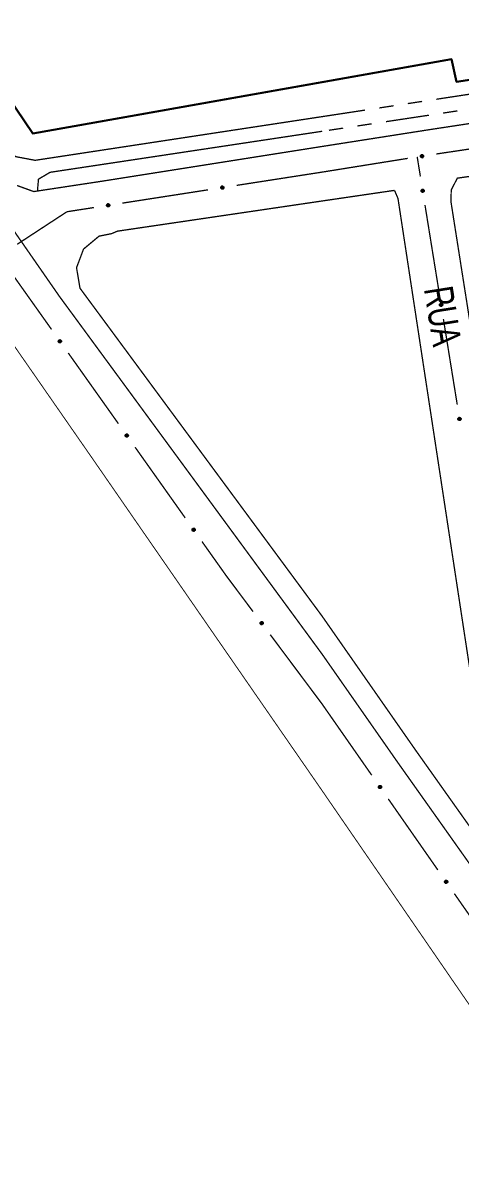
# Model space of a CAD drawing. Extents: x 203591 to 208218, y 4854879 to 4857795.
# Drawn here: x 204595.7 to 204656.3, y 4855176.9 to 4855336.1 of the extents above; entities that cross this region are included whole.
import ezdxf

# ---------------------------------------------------------------- set-up
doc = ezdxf.new("R2010")
doc.units = 0
doc.header["$LTSCALE"] = 1.5
doc.header["$MEASUREMENT"] = 0
doc.linetypes.add('PHANTOMX2', pattern=[5, 2.5, -0.5, 0.5, -0.5, 0.5, -0.5])
doc.linetypes.add('TRACO_25', pattern=[8, 3, -1, 1, -1, 1, -1])
for name, color, linetype in [('CD-MALHA-LOTES', 40, 'CONTINUOUS'), ('LM-LIM-SETOR-FISCAL', 7, 'CONTINUOUS'), ('RU-QUADRAS', 210, 'CONTINUOUS'), ('SV-EIXO-ROD-ESTR', 7, 'CONTINUOUS'), ('SV-EIXO-RUA-PAV', 20, 'CONTINUOUS'), ('SV-FX-DOM-EST', 20, 'CONTINUOUS'), ('SV-FX-DOM-FED', 20, 'CONTINUOUS'), ('SV-ROD-ESTADUAIS', 20, 'CONTINUOUS'), ('SV-RUA-NAO-PAV-S-GUIA-C-GUIA', 7, 'PHANTOMX2'), ('SV-RUA-PAVIM-S-GUIA-C-GUIA', 7, 'CONTINUOUS'), ('SV-TXT-RUA-PAV-S-GUIA-C-GUIA', 7, 'CONTINUOUS')]:
    doc.layers.add(name, color=color, linetype=linetype)
doc.styles.add('ARIAL', font='ARIAL.TTF')
doc.linetypes.add('Limite', pattern='A,20,-3,[130,ltypeshp.shx,S=6.35,R=0,X=0,Y=0],-3,20', length=46)

msp = doc.modelspace()

# ---------------------------------------------------------------- linework, layer by layer
at = {"layer": 'CD-MALHA-LOTES', "linetype": 'Continuous', "flags": 128}
for points in [[(204591.96, 4855401.22), (204550, 4855394.9), (204548.94, 4855392.1), (204551.4, 4855388.58), (204547.36, 4855385.95), (204557.02, 4855371.9), (204560.71, 4855374.54), (204597.05, 4855320.81)], [(204655.72, 4855327.94), (204821.1, 4855353.14)], [(204637.11, 4855327.91), (204655.01, 4855331.08)], [(204655.01, 4855331.08), (204655.72, 4855327.94)], [(204597.05, 4855320.81), (204637.11, 4855327.91)]]:
    msp.add_lwpolyline(points, dxfattribs=at)
at = {"layer": 'LM-LIM-SETOR-FISCAL', "linetype": 'Limite', "ltscale": 0.1, "const_width": 0.13, "flags": 128}
msp.add_lwpolyline([(205796.415, 4856248.315), (205682.51, 4856182.65), (205659.3, 4856170.51), (205621.44, 4856158.01), (205507.35, 4856123.37), (205407.36, 4856092.31), (205394.74, 4856089.5), (205362.25, 4856082.61), (205354.69, 4856080.34), (205337.55, 4856076.77), (205289.87, 4856073.56), (205229.36, 4856070.3), (205219.27, 4856069.56), (205147.92, 4856065.7), (205113.32, 4856064.4), (205090.92, 4856063.16), (205009.9, 4856058.92), (204851.88, 4856050.7), (204687.08, 4856042.13), (204637.14, 4856038.78), (204603.03, 4856036.66), (204553.89, 4856035.32), (204520.66, 4856035.13), (204502.57, 4856037.61), (204484.57, 4856041.23), (204412.67, 4856060.75), (204330.68, 4856083.79), (204299.16, 4856093.11), (204270.41, 4856101.78), (204253.26, 4856107.22), (204244.69, 4856110.17), (204218.41, 4856111.79), (204202.69, 4856112.17), (204189.55, 4856111.98), (204142.89, 4856109.12), (204035.38, 4856102.27), (203993.42, 4856098.93), (203985.94, 4856098.57), (203969, 4856097.51), (203907.01, 4856092.75), (203828.45, 4856087.6), (203806.83, 4856085.89), (203745.43, 4856081.58), (203724.99, 4856080.15), (203677.22, 4856076.56), (203633.71, 4856071.22), (203591.04, 4856063.51), (203660.37, 4856023.03), (203705.27, 4855996.41), (203743.77, 4855973.31), (203818.31, 4855928.72), (203887.09, 4855887.86), (203952.66, 4855848.85), (204025, 4855805.96), (204088.2, 4855766.95), (204107.49, 4855755.62), (204177.8, 4855715.26), (204283.05, 4855651.55), (204316.3, 4855629.3), (204344.05, 4855608.74), (204359.413431, 4855596.133587), (204366.73, 4855590.13), (204395.58, 4855561.78), (204414.87, 4855540.12), (204436.53, 4855514.57), (204458.95, 4855485.04), (204486.36, 4855444.86), (204505.82, 4855416.26), (204534.16, 4855377.59), (204568.85, 4855328.27), (204604.98, 4855276.24), (204637.1, 4855229.79), (204661.77, 4855193.9), (204679.77, 4855167.91), (204703.32, 4855133.45), (204736.81, 4855084.64), (204752.67, 4855062.31), (204783.23, 4855019.37), (204803.12, 4854991.18), (204834.249649, 4854948.199642), (204845.64, 4854959.83), (204876.75, 4854964.71), (204914.35, 4854970.84), (204996.87, 4854983.31), (205090.66, 4854997.71), (205105.98, 4854999.94), (205187.94, 4855012.05), (205245.94, 4855021.11), (205272.68, 4855025.85), (205289.82, 4855028.52), (205353.63, 4855038.1), (205379.87, 4855044.32), (205380.17, 4855053.59), (205399.55, 4855054.95), (205426.54, 4855056.03), (205437.99, 4855056.62), (205499.63, 4855060.67), (205539.31, 4855063.19), (205567.09, 4855064.98), (205582.41, 4855066.09), (205635.91, 4855070), (205692.95, 4855073.42), (205739.37, 4855076.32), (205755.85, 4855076.88), (205779.09, 4855078.91), (205796.39, 4855080.33), (205832.27, 4855082.2), (205855.36, 4855083.58), (205884.96, 4855084.97), (205904.85, 4855085.43), (205945.85, 4855088.06), (205975.45, 4855089.94), (205990.04, 4855090.61), (206010.45, 4855091.62), (206021.42, 4855091.93), (206022.38, 4855094.63), (206023.19, 4855099.07), (206023.73, 4855105.32), (206023.73, 4855114.57), (206023.61, 4855122.77), (206023.73, 4855128.91), (206023.31, 4855148.74), (206059.09, 4855155.08), (206090.43, 4855139.24), (206138.56, 4855111.07), (206178.75, 4855088.19), (206206.79, 4855072.52), (206222.46, 4855062.86), (206230.38, 4855057.64), (206237.19, 4855052.51), (206245.02, 4855046.96), (206277.61, 4855028.92), (206315.11, 4855009.06), (206322.43, 4855004.94), (206334.61, 4854998.15), (206344.05, 4854991.94), (206370.01, 4854978.16), (206377.13, 4854974.52), (206383.62, 4854970.88), (206391.86, 4854965.97), (206400.96, 4854960.99), (206409.67, 4854956.24), (206418.06, 4854951.81), (206428.03, 4854946.58), (206436.74, 4854941.99), (206446.39, 4854936.45), (206454.94, 4854931.86), (206463.33, 4854927.27), (206473.94, 4854921.41), (206483.44, 4854916.66), (206493.49, 4854911.28), (206502.2, 4854906.53), (206509.16, 4854902.73), (206517.55, 4854899.17), (206528.48, 4854896), (206549.69, 4854889.67), (206564.41, 4854883.97), (206567.2, 4854879.08), (206570.83, 4854883.26), (206576.05, 4854891.17), (206582.86, 4854902.57), (206588.24, 4854910.17), (206594.1, 4854919.67), (206601.38, 4854929.09), (206611.99, 4854937.95), (206625.76, 4854949.98), (206640.32, 4854965.18), (206646.34, 4854973.73), (206650.93, 4854980.7), (206656.31, 4854989.4), (206659.8, 4854993.84), (206666.37, 4855000.56), (206674.91, 4855008.32), (206682.51, 4855016.24), (206687.1, 4855021.3), (206689.8, 4855026.21), (206695.97, 4855035.87), (206702.46, 4855046.95), (206709.74, 4855060.01), (206715.44, 4855068.88), (206721.77, 4855075.21), (206727.79, 4855082.65), (206732.22, 4855088.66), (206736.5, 4855097.05), (206739.58, 4855106.79), (206740.85, 4855116.29), (206741.17, 4855125.63), (206741.64, 4855134.02), (206741.17, 4855142.09), (206742.12, 4855150.72), (206742.75, 4855160.06), (206742.43, 4855173.36), (206743.07, 4855183.81), (206745.76, 4855192.36), (206748.45, 4855197.74), (206758.11, 4855205.5), (206768.24, 4855208.82), (206775.2, 4855210.56), (206778.84, 4855212.3), (206783.44, 4855216.26), (206786.6, 4855221.64), (206789.29, 4855225.29), (206792.14, 4855229.4), (206795.63, 4855232.73), (206801.01, 4855234.47), (206808.45, 4855236.21), (206816.52, 4855237.63), (206822.22, 4855240.17), (206827.6, 4855242.54), (206831.4, 4855244.28), (206836.63, 4855244.44), (206839.95, 4855243.97), (206842.19, 4855243.65), (206845.62, 4855240.46), (206849.62, 4855235.99), (206854.58, 4855232.12), (206859.64, 4855229.78), (206864.76, 4855227.39), (206870.2, 4855225.04), (206874.73, 4855222.3), (206878.92, 4855219.29), (206882.98, 4855215.83), (206887.98, 4855212.7), (206893.95, 4855209.85), (206900.29, 4855207.85), (206907.15, 4855206.19), (206913.73, 4855205.04), (206920.81, 4855203.6), (206927.56, 4855201.94), (206933.6, 4855200.48), (206939.89, 4855199.17), (206945.67, 4855197.5), (206951.88, 4855196.77), (206955.646692, 4855197.169441), (206957.306662, 4855197.34315), (206961.862616, 4855199.664984), (206966.527907, 4855198.429918), (206972.051755, 4855197.762708), (206977.408644, 4855196.392723), (206983.226231, 4855195.866614), (206988.517313, 4855195.575902), (206994.381656, 4855194.986132), (206999.439545, 4855194.39722), (207005.614593, 4855193.621657), (207012.363297, 4855193.601324), (207017.572169, 4855195.36525), (207023.03395, 4855199.405412), (207027.732957, 4855202.047994), (207032.274552, 4855204.906141), (207036.833943, 4855207.976499), (207041.709791, 4855210.664404), (207047.645836, 4855212.460922), (207053.627362, 4855214.050921), (207060.025663, 4855216.416757), (207065.622577, 4855219.182648), (207071.297192, 4855222.28006), (207076.000549, 4855226.442043), (207079.81713, 4855231.025691), (207081.103271, 4855236.760794), (207082.59759, 4855241.307754), (207088.023389, 4855243.939561), (207090.578395, 4855249.590665), (207089.808985, 4855256.17649), (207088.296416, 4855261.394437), (207091.682817, 4855264.782116), (207096.437455, 4855266.14688), (207101.10609, 4855269.633922), (207105.023599, 4855274.180832), (207109.741577, 4855275.556417), (207115.560457, 4855275.105675), (207120.834136, 4855274.222138), (207125.843848, 4855273.366924), (207131.736831, 4855271.630579), (207137.125757, 4855270.101991), (207140.28442, 4855270.079902), (207149.515925, 4855272.920652), (207159.750695, 4855279.150512), (207168.205506, 4855287.160332), (207178.440276, 4855293.835183), (207190.455007, 4855299.175063), (207198.909818, 4855306.294903), (207210.479558, 4855312.524764), (207226.054209, 4855320.312089), (207238.95892, 4855331.88183), (207248.7487, 4855350.571411), (207250.973651, 4855379.940753), (207256.758521, 4855404.860194), (207263.433371, 4855423.994765), (207271.888182, 4855446.689256), (207282.567942, 4855472.943668), (207294.805168, 4855494.970674), (207326.84445, 4855524.340016), (207365.558582, 4855558.159258), (207387.072345, 4855586.866424), (207407.157013, 4855615.155159), (207422.962295, 4855638.924947), (207434.532036, 4855666.069339), (207438.091956, 4855689.65381), (207436.311996, 4855734.152813), (207437.646966, 4855776.64936), (207435.867006, 4855804.683732), (207437.201976, 4855838.502973), (207442.986846, 4855862.087445), (207450.106687, 4855888.786846), (207460.341457, 4855908.811397), (207484.893222, 4855935.842551), (207514.888754, 4855951.474025), (207555.868566, 4855955.698748), (207618.394465, 4855944.291996), (207657.684388, 4855935.842551), (207679.230475, 4855930.772883), (207701.081061, 4855927.500978), (207727.335472, 4855933.285849), (207757.594794, 4855943.075629), (207797.198906, 4855948.41551), (207840.362939, 4855943.520619), (207880.857031, 4855931.060899), (207908.46854, 4855922.081144), (207928.081857, 4855916.750273), (207978.978222, 4855907.32502), (207988.919986, 4855905.773418), (208022.363859, 4855902.136547), (208058.853041, 4855901.246567), (208090.002343, 4855903.026527), (208114.955167, 4855908.683361), (208130.682304, 4855913.813432), (208161.847626, 4855928.407512), (208188.891822, 4855948.61949), (208218.286591, 4855981.057933), (208187.445907, 4855991.449903), (208165.321069, 4856010.222493), (208159.224361, 4856022.94), (208156.58974, 4856039.12589), (208148.685879, 4856065.472094), (208141.72335, 4856085.385589), (208131.121743, 4856100.600365), (208114.978287, 4856123.563692), (208106.091421, 4856139.449948), (208093.205298, 4856162.116022), (208084.73682, 4856199.326829), (208076.797221, 4856229.27502), (208073.616124, 4856257.1496), (208067.838157, 4856284.431712), (208065.021572, 4856320.096316), (208063.518292, 4856367.226456), (208062.416051, 4856397.165935), (208051.054374, 4856419.94066), (208041.168955, 4856425.250761), (208034.147983, 4856457.455812), (208021.67975, 4856492.348298), (208031.159526, 4856541.689942), (208020.976111, 4856586.808408), (208019.467809, 4856600.268866), (208028.327718, 4856624.553543), (208027.926294, 4856671.90573), (208026.162133, 4856750.628679), (208030.440265, 4856795.701991), (208034.406877, 4856848.418794), (208036.125381, 4856871.257936), (208022.299519, 4856927.922659), (208010.560024, 4856953.886397), (208008.303255, 4856989.771934), (207999.795743, 4857038.357717), (207992.204293, 4857055.360826), (207973.187812, 4857100.767903), (207964.482023, 4857136.653753), (207955.32649, 4857174.790688), (207947.06, 4857205.66), (207936.24, 4857242.09), (207927.67, 4857273.58), (207918.98, 4857320.37), (207891.61, 4857379.79), (207864.78, 4857442.58), (207832.53, 4857508.13), (207814.62, 4857556.12), (207809.96, 4857575.68), (207785.03, 4857617.04), (207772.89, 4857638.07), (207748.63, 4857685.56), (207726.14, 4857726.05), (207670.54, 4857791.94), (207637.716929, 4857752.579866), (207327.499503, 4857249.046871), (207320.676618, 4857251.493261), (207314.080136, 4857253.877844), (207301.63279, 4857226.347664), (207278.712679, 4857178.433894), (207276.5774, 4857174.787641), (207262.892453, 4857152.57806), (207252.462304, 4857134.399802), (207240.885989, 4857115.917861), (207229.906692, 4857098.269253), (207214.91377, 4857077.033986), (207202.397592, 4857060.643753), (207187.795384, 4857042.763498), (207183.851205, 4857038.068132), (207172.84771, 4857025.964287), (207149.87276, 4857002.228535), (207122.979462, 4856978.24558), (207115.279823, 4856971.792429), (207096.554824, 4856956.721089), (207093.179038, 4856954.256239), (207063.969674, 4856931.265115), (207039.009706, 4856911.05036), (207002.55255, 4856880.952023), (206995.622513, 4856875.427191), (206955.697742, 4856843.197587), (206925.76, 4856819.17), (206889.95, 4856790.29), (206863.87, 4856769.12), (206847.05, 4856755.62), (206812.934473, 4856729.478313), (206791.2, 4856713), (206771.48, 4856697.98), (206751.62, 4856684.07), (206724.81, 4856665.42), (206695.34, 4856644.45), (206670.42, 4856628.03), (206663.08, 4856623.07), (206633.21, 4856602.21), (206600.85, 4856580.16), (206591.4, 4856573.83), (206573.31, 4856561.53), (206563.13, 4856555.38), (206553.22, 4856549.54), (206544.9, 4856545.03), (206536.19, 4856541.04), (206524.84, 4856536.19), (206513.22, 4856531.58), (206498.3, 4856526.31), (206481.81, 4856521.39), (206460.98, 4856515.61), (206436.55, 4856509.25), (206404.85, 4856501.32), (206376.503498, 4856494.172169), (206338.854515, 4856484.264542), (206332.61, 4856481.61), (206321.41, 4856478.45), (206309.98, 4856474.91), (206297.27, 4856470.73), (206283.09, 4856465.93), (206265.98, 4856460.4), (206237.37, 4856450.17), (206227.79, 4856446.64), (206207.64, 4856438.98), (206187.88, 4856431.02), (206170.1, 4856423.58), (206145.59, 4856412.49), (206123.09, 4856402.3), (206095.56, 4856389.84), (206084.72388, 4856385.188271), (206064.4, 4856375.95), (206043.92, 4856366.69), (206002.95, 4856348.23), (205973.98, 4856334.81), (205918.83, 4856309.59), (205889.94, 4856296.39), (205871.28, 4856287.81), (205863.09, 4856283.51), (205834.67, 4856269.04), (205796.415, 4856248.315)], dxfattribs=at)
at = {"layer": 'RU-QUADRAS', "color": 6, "linetype": 'Continuous'}
msp.add_lwpolyline([(204547.36, 4855385.95), (204551.4, 4855388.58), (204548.94, 4855392.1), (204550, 4855394.9), (204635.49, 4855407.78), (204656.53, 4855410.63), (204661.68, 4855380.31), (204664.85, 4855380.81), (204659.82, 4855411.13), (204753.86, 4855425.28), (204831.71, 4855435.78), (205243.14, 4855499.43), (205252.37, 4855496.45), (205347, 4855512.18), (205352.03, 4855428.25), (204822.09, 4855347.88), (204821.1, 4855353.14), (204655.72, 4855327.94), (204655.01, 4855331.08), (204597.05, 4855320.81), (204560.71, 4855374.54), (204557.02, 4855371.9)], close=True, dxfattribs=at)
at = {"layer": 'SV-EIXO-ROD-ESTR', "const_width": 0.18, "flags": 128}
for points in [[(204599.631922, 4855293.660382), (204592.688443, 4855303.447522)], [(204606.45, 4855284.05), (204601.946415, 4855290.398002)], [(204606.575358, 4855283.873212), (204606.45, 4855284.05)], [(204608.889056, 4855280.610269), (204606.575358, 4855283.873212)], [(204618.143852, 4855267.558497), (204611.202755, 4855277.347326)], [(204623.78, 4855259.61), (204620.457551, 4855264.295554)], [(204623.933237, 4855259.404879), (204623.78, 4855259.61)], [(204627.524172, 4855254.598094), (204623.933237, 4855259.404879)], [(204637.1, 4855241.78), (204629.918129, 4855251.39357)], [(204637.1, 4855241.78), (204643.965049, 4855231.937688)], [(204646.253398, 4855228.656917), (204653.118447, 4855218.814605)], [(204655.406797, 4855215.533835), (204662.271845, 4855205.691523)]]:
    msp.add_lwpolyline(points, dxfattribs=at)
at = {"layer": 'SV-EIXO-ROD-ESTR', "flags": 128}
for points in [[(204600.782524, 4855291.848312), (204600.734196, 4855291.855823), (204600.694196, 4855291.872161), (204600.664756, 4855291.89539), (204600.644094, 4855291.922701), (204600.626102, 4855291.953021), (204600.614707, 4855291.987593), (204600.610558, 4855292.028765), (204600.617753, 4855292.077298), (204600.637183, 4855292.117174), (204600.658412, 4855292.147254), (204600.685649, 4855292.17044), (204600.715397, 4855292.187425), (204600.751699, 4855292.198074), (204600.793465, 4855292.20187), (204600.842091, 4855292.193455), (204600.881196, 4855292.177168), (204600.909081, 4855292.153952), (204600.932217, 4855292.126423), (204600.950214, 4855292.095248), (204600.961205, 4855292.061247), (204600.964951, 4855292.019189), (204600.956009, 4855291.971305), (204600.940211, 4855291.932117), (204600.917392, 4855291.903913), (204600.889776, 4855291.881746), (204600.859584, 4855291.86333), (204600.825309, 4855291.850429), (204600.782524, 4855291.848312)], [(204610.039218, 4855278.797919), (204609.990891, 4855278.805442), (204609.950896, 4855278.82179), (204609.921462, 4855278.845026), (204609.900806, 4855278.872341), (204609.882821, 4855278.902666), (204609.871434, 4855278.937241), (204609.867296, 4855278.978414), (204609.874502, 4855279.026945), (204609.893942, 4855279.066816), (204609.915179, 4855279.096891), (204609.942421, 4855279.12007), (204609.972173, 4855279.137048), (204610.008478, 4855279.147688), (204610.050244, 4855279.151474), (204610.098868, 4855279.143047), (204610.137969, 4855279.126751), (204610.165849, 4855279.103529), (204610.188978, 4855279.075993), (204610.206968, 4855279.044814), (204610.21795, 4855279.01081), (204610.221686, 4855278.968752), (204610.212733, 4855278.92087), (204610.196925, 4855278.881686), (204610.1741, 4855278.853487), (204610.146478, 4855278.831327), (204610.116282, 4855278.812918), (204610.082003, 4855278.800025), (204610.039218, 4855278.797919)], [(204619.294014, 4855265.746147), (204619.245687, 4855265.75367), (204619.205691, 4855265.770018), (204619.176257, 4855265.793254), (204619.155601, 4855265.820569), (204619.137617, 4855265.850894), (204619.12623, 4855265.885469), (204619.122092, 4855265.926642), (204619.129298, 4855265.975173), (204619.148738, 4855266.015044), (204619.169974, 4855266.045119), (204619.197217, 4855266.068298), (204619.226969, 4855266.085276), (204619.263274, 4855266.095916), (204619.30504, 4855266.099702), (204619.353664, 4855266.091275), (204619.392765, 4855266.074979), (204619.420645, 4855266.051756), (204619.443774, 4855266.024221), (204619.461764, 4855265.993042), (204619.472746, 4855265.959038), (204619.476482, 4855265.916979), (204619.467528, 4855265.869097), (204619.45172, 4855265.829914), (204619.428895, 4855265.801715), (204619.401274, 4855265.779555), (204619.371077, 4855265.761146), (204619.336799, 4855265.748253), (204619.294014, 4855265.746147)], [(204628.718953, 4855252.814843), (204628.670455, 4855252.821165), (204628.630066, 4855252.836515), (204628.600064, 4855252.859013), (204628.578737, 4855252.885808), (204628.560005, 4855252.915677), (204628.547764, 4855252.949958), (204628.542605, 4855252.991016), (204628.548605, 4855253.039711), (204628.567049, 4855253.080052), (204628.587533, 4855253.110646), (204628.614192, 4855253.134493), (204628.643514, 4855253.152204), (204628.679544, 4855253.163742), (204628.721203, 4855253.168563), (204628.770021, 4855253.161345), (204628.809514, 4855253.146025), (204628.837962, 4855253.123501), (204628.861767, 4855253.096548), (204628.880525, 4855253.065825), (204628.892347, 4855253.032104), (204628.897126, 4855252.990151), (204628.889364, 4855252.942062), (204628.874533, 4855252.902498), (204628.852415, 4855252.873741), (204628.825351, 4855252.850902), (204628.795621, 4855252.83175), (204628.761673, 4855252.81801), (204628.718953, 4855252.814843)], [(204645.117313, 4855230.478124), (204645.16558, 4855230.470227), (204645.205447, 4855230.45357), (204645.234701, 4855230.430106), (204645.255144, 4855230.402632), (204645.272894, 4855230.372168), (204645.284012, 4855230.337507), (204645.287831, 4855230.296303), (204645.280249, 4855230.247829), (204645.260501, 4855230.20811), (204645.239032, 4855230.178199), (204645.211611, 4855230.155232), (204645.181728, 4855230.138486), (204645.145342, 4855230.128127), (204645.103548, 4855230.124664), (204645.05499, 4855230.133468), (204645.016017, 4855230.150067), (204644.988318, 4855230.173505), (204644.965403, 4855230.201218), (204644.947655, 4855230.232536), (204644.936937, 4855230.266624), (204644.933526, 4855230.30871), (204644.942851, 4855230.356521), (204644.958962, 4855230.395582), (204644.982005, 4855230.423602), (204645.009797, 4855230.445548), (204645.040135, 4855230.463722), (204645.074512, 4855230.476349), (204645.117313, 4855230.478124)], [(204654.270711, 4855217.355041), (204654.318978, 4855217.347144), (204654.358846, 4855217.330487), (204654.388099, 4855217.307023), (204654.408543, 4855217.279549), (204654.426292, 4855217.249085), (204654.437411, 4855217.214424), (204654.441229, 4855217.17322), (204654.433647, 4855217.124746), (204654.413899, 4855217.085027), (204654.39243, 4855217.055117), (204654.365009, 4855217.03215), (204654.335126, 4855217.015403), (204654.29874, 4855217.005044), (204654.256946, 4855217.001582), (204654.208388, 4855217.010386), (204654.169415, 4855217.026984), (204654.141716, 4855217.050422), (204654.118801, 4855217.078136), (204654.101053, 4855217.109454), (204654.090335, 4855217.143541), (204654.086925, 4855217.185627), (204654.096249, 4855217.233439), (204654.11236, 4855217.272499), (204654.135403, 4855217.30052), (204654.163195, 4855217.322465), (204654.193533, 4855217.340639), (204654.227911, 4855217.353267), (204654.270711, 4855217.355041)]]:
    msp.add_lwpolyline(points, close=True, dxfattribs=at)
for points in [[(204600.782524, 4855291.848312), (204600.610558, 4855292.028765)], [(204600.734196, 4855291.855823), (204600.614707, 4855291.987593)], [(204600.756366, 4855291.853473), (204600.617255, 4855292.002391)], [(204600.804897, 4855291.851097), (204600.617729, 4855292.051246)], [(204600.825309, 4855291.850429), (204600.617753, 4855292.077298)], [(204600.694196, 4855291.872161), (204600.626102, 4855291.953021)], [(204600.711354, 4855291.865038), (204600.626331, 4855291.963658)], [(204600.839825, 4855291.860819), (204600.629761, 4855292.093242)], [(204600.859584, 4855291.86333), (204600.637183, 4855292.117174)], [(204600.871595, 4855291.874993), (204600.649222, 4855292.127125)], [(204600.889776, 4855291.881746), (204600.658412, 4855292.147254)], [(204600.902433, 4855291.895198), (204600.675179, 4855292.158925)], [(204600.917392, 4855291.903913), (204600.685649, 4855292.17044)], [(204600.927421, 4855291.921291), (204600.702678, 4855292.176761)], [(204600.940211, 4855291.932117), (204600.715397, 4855292.187425)], [(204600.947671, 4855291.954061), (204600.737141, 4855292.189499)], [(204600.956009, 4855291.971305), (204600.751699, 4855292.198074)], [(204600.957011, 4855291.997494), (204600.774761, 4855292.197785)], [(204600.964951, 4855292.019189), (204600.793465, 4855292.20187)], [(204600.957951, 4855292.043333), (204600.822645, 4855292.191604)], [(204600.961205, 4855292.061247), (204600.842091, 4855292.193455)], [(204600.95268, 4855292.081419), (204600.865755, 4855292.180362)], [(204600.950214, 4855292.095248), (204600.881196, 4855292.177168)], [(204610.082003, 4855278.800025), (204609.874502, 4855279.026945)], [(204610.096522, 4855278.810412), (204609.886514, 4855279.042886)], [(204610.116282, 4855278.812918), (204609.893942, 4855279.066816)], [(204610.128295, 4855278.824578), (204609.905983, 4855279.076764)], [(204610.146478, 4855278.831327), (204609.915179, 4855279.096891)], [(204610.159138, 4855278.844776), (204609.931948, 4855279.108558)], [(204610.1741, 4855278.853487), (204609.942421, 4855279.12007)], [(204610.184132, 4855278.870862), (204609.959452, 4855279.126387)], [(204610.196925, 4855278.881686), (204609.972173, 4855279.137048)], [(204610.20439, 4855278.903627), (204609.993917, 4855279.139117)], [(204610.212733, 4855278.92087), (204610.008478, 4855279.147688)], [(204610.213741, 4855278.947058), (204610.031539, 4855279.147394)], [(204610.221686, 4855278.968752), (204610.050244, 4855279.151474)], [(204610.214692, 4855278.992897), (204610.079422, 4855279.141201)], [(204610.21795, 4855279.01081), (204610.098868, 4855279.143047)], [(204610.20943, 4855279.030985), (204610.122529, 4855279.129948)], [(204610.206968, 4855279.044814), (204610.137969, 4855279.126751)], [(204610.039218, 4855278.797919), (204609.867296, 4855278.978414)], [(204609.990891, 4855278.805442), (204609.871434, 4855278.937241)], [(204610.013061, 4855278.803086), (204609.873986, 4855278.952038)], [(204610.061591, 4855278.800698), (204609.874472, 4855279.000892)], [(204609.950896, 4855278.82179), (204609.882821, 4855278.902666)], [(204609.968051, 4855278.814663), (204609.883053, 4855278.913303)], [(204619.294014, 4855265.746147), (204619.122092, 4855265.926642)], [(204619.245687, 4855265.75367), (204619.12623, 4855265.885469)], [(204619.267856, 4855265.751314), (204619.128782, 4855265.900266)], [(204619.316387, 4855265.748926), (204619.129268, 4855265.94912)], [(204619.336799, 4855265.748253), (204619.129298, 4855265.975173)], [(204619.205691, 4855265.770018), (204619.137617, 4855265.850894)], [(204619.222847, 4855265.762891), (204619.137848, 4855265.861531)], [(204619.351318, 4855265.75864), (204619.14131, 4855265.991114)], [(204619.371077, 4855265.761146), (204619.148738, 4855266.015044)], [(204619.383091, 4855265.772806), (204619.160779, 4855266.024992)], [(204619.401274, 4855265.779555), (204619.169974, 4855266.045119)], [(204619.413934, 4855265.793004), (204619.186744, 4855266.056786)], [(204619.428895, 4855265.801715), (204619.197217, 4855266.068298)], [(204619.438928, 4855265.81909), (204619.214248, 4855266.074615)], [(204619.45172, 4855265.829914), (204619.226969, 4855266.085276)], [(204619.459186, 4855265.851855), (204619.248713, 4855266.087345)], [(204619.467528, 4855265.869097), (204619.263274, 4855266.095916)], [(204619.468536, 4855265.895286), (204619.286335, 4855266.095622)], [(204619.476482, 4855265.916979), (204619.30504, 4855266.099702)], [(204619.469488, 4855265.941125), (204619.334218, 4855266.089429)], [(204619.472746, 4855265.959038), (204619.353664, 4855266.091275)], [(204619.464226, 4855265.979212), (204619.377325, 4855266.078176)], [(204619.461764, 4855265.993042), (204619.392765, 4855266.074979)], [(204628.718953, 4855252.814843), (204628.542605, 4855252.991016)], [(204628.670455, 4855252.821165), (204628.547764, 4855252.949958)], [(204628.761673, 4855252.81801), (204628.548605, 4855253.039711)], [(204628.741251, 4855252.818177), (204628.549222, 4855253.013666)], [(204628.692676, 4855252.81936), (204628.549948, 4855252.964815)], [(204628.647393, 4855252.829816), (204628.559973, 4855252.926316)], [(204628.630066, 4855252.836515), (204628.560005, 4855252.915677)], [(204628.77593, 4855252.828754), (204628.560218, 4855253.055946)], [(204628.795621, 4855252.83175), (204628.567049, 4855253.080052)], [(204628.807342, 4855252.843705), (204628.57884, 4855253.090296)], [(204628.825351, 4855252.850902), (204628.587533, 4855253.110646)], [(204628.837674, 4855252.864661), (204628.604008, 4855253.122725)], [(204628.852415, 4855252.873741), (204628.614192, 4855253.134493)], [(204628.862013, 4855252.89136), (204628.631061, 4855253.141231)], [(204628.874533, 4855252.902498), (204628.643514, 4855253.152204)], [(204628.881452, 4855252.924618), (204628.6652, 4855253.154812)], [(204628.889364, 4855252.942062), (204628.679544, 4855253.163742)], [(204628.889721, 4855252.968267), (204628.702605, 4855253.16402)], [(204628.897126, 4855252.990151), (204628.721203, 4855253.168563)], [(204628.889535, 4855253.014115), (204628.750627, 4855253.159017)], [(204628.892347, 4855253.032104), (204628.770021, 4855253.161345)], [(204628.88333, 4855253.052061), (204628.794, 4855253.148838)], [(204628.880525, 4855253.065825), (204628.809514, 4855253.146025)], [(204644.933526, 4855230.30871), (204645.103548, 4855230.124664)], [(204644.936937, 4855230.266624), (204645.05499, 4855230.133468)], [(204644.940333, 4855230.284511), (204645.07445, 4855230.135164)], [(204644.94164, 4855230.330342), (204645.122283, 4855230.1286)], [(204644.942851, 4855230.356521), (204645.145342, 4855230.128127)], [(204644.9453, 4855230.246384), (204645.031432, 4855230.14675)], [(204644.947655, 4855230.232536), (204645.016017, 4855230.150067)], [(204644.951326, 4855230.373698), (204645.159969, 4855230.136585)], [(204644.958962, 4855230.395582), (204645.181728, 4855230.138486)], [(204644.971838, 4855230.406306), (204645.194532, 4855230.149047)], [(204644.982005, 4855230.423602), (204645.211611, 4855230.155232)], [(204644.997033, 4855230.432198), (204645.222172, 4855230.166663)], [(204645.009797, 4855230.445548), (204645.239032, 4855230.178199)], [(204645.028031, 4855230.452155), (204645.248383, 4855230.198255)], [(204645.040135, 4855230.463722), (204645.260501, 4855230.20811)], [(204645.059914, 4855230.466075), (204645.268114, 4855230.231981)], [(204645.074512, 4855230.476349), (204645.280249, 4855230.247829)], [(204645.094919, 4855230.475518), (204645.280481, 4855230.27388)], [(204645.117313, 4855230.478124), (204645.287831, 4855230.296303)], [(204645.143429, 4855230.472754), (204645.281345, 4855230.322729)], [(204645.16558, 4855230.470227), (204645.284012, 4855230.337507)], [(204645.188347, 4855230.460829), (204645.272579, 4855230.361534)], [(204645.205447, 4855230.45357), (204645.272894, 4855230.372168)], [(204654.086925, 4855217.185627), (204654.256946, 4855217.001582)], [(204654.090335, 4855217.143541), (204654.208388, 4855217.010386)], [(204654.093732, 4855217.161429), (204654.227848, 4855217.012081)], [(204654.095038, 4855217.207259), (204654.275682, 4855217.005517)], [(204654.096249, 4855217.233439), (204654.29874, 4855217.005044)], [(204654.098698, 4855217.123301), (204654.18483, 4855217.023667)], [(204654.101053, 4855217.109454), (204654.169415, 4855217.026984)], [(204654.104725, 4855217.250616), (204654.313367, 4855217.013503)], [(204654.11236, 4855217.272499), (204654.335126, 4855217.015403)], [(204654.125236, 4855217.283223), (204654.34793, 4855217.025965)], [(204654.135403, 4855217.30052), (204654.365009, 4855217.03215)], [(204654.150431, 4855217.309115), (204654.375571, 4855217.043581)], [(204654.163195, 4855217.322465), (204654.39243, 4855217.055117)], [(204654.18143, 4855217.329073), (204654.401782, 4855217.075172)], [(204654.193533, 4855217.340639), (204654.413899, 4855217.085027)], [(204654.213312, 4855217.342993), (204654.421512, 4855217.108898)], [(204654.227911, 4855217.353267), (204654.433647, 4855217.124746)], [(204654.248317, 4855217.352436), (204654.433879, 4855217.150797)], [(204654.270711, 4855217.355041), (204654.441229, 4855217.17322)], [(204654.296828, 4855217.349671), (204654.434744, 4855217.199647)], [(204654.318978, 4855217.347144), (204654.437411, 4855217.214424)], [(204654.341746, 4855217.337747), (204654.425978, 4855217.238451)], [(204654.358846, 4855217.330487), (204654.426292, 4855217.249085)]]:
    msp.add_lwpolyline(points, dxfattribs=at)
at = {"layer": 'SV-EIXO-RUA-PAV', "const_width": 0.18, "flags": 128}
for points in [[(204652.912301, 4855317.956635), (204664.780331, 4855319.731425)], [(204637.11, 4855315.45), (204648.958443, 4855317.351158)], [(204650.380636, 4855316.813276), (204650.26, 4855317.56)], [(204650.699609, 4855314.838876), (204650.380636, 4855316.813276)], [(204637.11, 4855315.45), (204625.25215, 4855313.608427)], [(204621.299533, 4855312.994569), (204609.441683, 4855311.152996)], [(204653.25139, 4855299.043674), (204651.337554, 4855310.890075)], [(204601.76, 4855309.96), (204594.877101, 4855305.454829)], [(204602.524604, 4855310.078745), (204601.76, 4855309.96)], [(204605.489066, 4855310.539139), (204602.524604, 4855310.078745)], [(204655.803171, 4855283.248472), (204653.889335, 4855295.094873)]]:
    msp.add_lwpolyline(points, dxfattribs=at)
at = {"layer": 'SV-EIXO-RUA-PAV', "flags": 128}
for points in [[(204650.775915, 4855317.748457), (204650.804443, 4855317.788183), (204650.837086, 4855317.816492), (204650.871107, 4855317.832267), (204650.904805, 4855317.838368), (204650.939983, 4855317.840727), (204650.975974, 4855317.83528), (204651.014582, 4855317.820386), (204651.054633, 4855317.792048), (204651.081435, 4855317.756703), (204651.098686, 4855317.724177), (204651.107071, 4855317.689405), (204651.10879, 4855317.655193), (204651.101895, 4855317.617994), (204651.08642, 4855317.579016), (204651.05695, 4855317.539433), (204651.024759, 4855317.511899), (204650.991451, 4855317.497504), (204650.95644, 4855317.489296), (204650.920497, 4855317.487318), (204650.885198, 4855317.492869), (204650.845982, 4855317.508521), (204650.807298, 4855317.538125), (204650.77947, 4855317.569919), (204650.764611, 4855317.603015), (204650.757306, 4855317.637666), (204650.754512, 4855317.67292), (204650.758481, 4855317.709328), (204650.775915, 4855317.748457)], [(204623.434714, 4855313.214772), (204623.406409, 4855313.174885), (204623.373927, 4855313.146393), (204623.339995, 4855313.130427), (204623.306332, 4855313.124136), (204623.271168, 4855313.121579), (204623.235146, 4855313.126823), (204623.196456, 4855313.141499), (204623.156245, 4855313.169612), (204623.129245, 4855313.204805), (204623.111811, 4855313.237234), (204623.103231, 4855313.271958), (204623.101319, 4855313.30616), (204623.108004, 4855313.343397), (204623.12326, 4855313.382461), (204623.152506, 4855313.42221), (204623.184542, 4855313.449925), (204623.217768, 4855313.464506), (204623.252732, 4855313.472912), (204623.288664, 4855313.475092), (204623.323993, 4855313.46974), (204623.363297, 4855313.454309), (204623.402147, 4855313.424923), (204623.430154, 4855313.393286), (204623.445198, 4855313.360274), (204623.452698, 4855313.325665), (204623.455692, 4855313.290427), (204623.451928, 4855313.253998), (204623.434714, 4855313.214772)], [(204650.932825, 4855312.705078), (204650.892767, 4855312.733138), (204650.864077, 4855312.765446), (204650.847904, 4855312.79928), (204650.841409, 4855312.832904), (204650.838637, 4855312.868052), (204650.843662, 4855312.904105), (204650.858102, 4855312.942884), (204650.885968, 4855312.983266), (204650.920996, 4855313.01048), (204650.953318, 4855313.028111), (204650.98799, 4855313.036903), (204651.022179, 4855313.039023), (204651.059456, 4855313.032566), (204651.098613, 4855313.017548), (204651.138539, 4855312.988545), (204651.166449, 4855312.956678), (204651.181233, 4855312.923542), (204651.189851, 4855312.888629), (204651.19225, 4855312.852712), (204651.187114, 4855312.817351), (204651.171923, 4855312.777954), (204651.142774, 4855312.738925), (204651.111309, 4855312.710726), (204651.078389, 4855312.69548), (204651.043826, 4855312.68777), (204651.008607, 4855312.684561), (204650.972156, 4855312.688103), (204650.932825, 4855312.705078)], [(204607.624247, 4855310.759341), (204607.595943, 4855310.719455), (204607.56346, 4855310.690962), (204607.529529, 4855310.674996), (204607.495865, 4855310.668705), (204607.460701, 4855310.666148), (204607.42468, 4855310.671393), (204607.385989, 4855310.686069), (204607.345778, 4855310.714181), (204607.318778, 4855310.749374), (204607.301345, 4855310.781803), (204607.292764, 4855310.816527), (204607.290853, 4855310.850729), (204607.297537, 4855310.887966), (204607.312793, 4855310.92703), (204607.342039, 4855310.966779), (204607.374076, 4855310.994494), (204607.407301, 4855311.009076), (204607.442266, 4855311.017481), (204607.478197, 4855311.019661), (204607.513527, 4855311.01431), (204607.55283, 4855310.998878), (204607.59168, 4855310.969492), (204607.619687, 4855310.937856), (204607.634731, 4855310.904843), (204607.642232, 4855310.870235), (204607.645225, 4855310.834996), (204607.641461, 4855310.798567), (204607.624247, 4855310.759341)], [(204653.484606, 4855296.909876), (204653.444548, 4855296.937936), (204653.415858, 4855296.970244), (204653.399685, 4855297.004078), (204653.39319, 4855297.037702), (204653.390419, 4855297.07285), (204653.395443, 4855297.108903), (204653.409883, 4855297.147682), (204653.437749, 4855297.188063), (204653.472777, 4855297.215278), (204653.505099, 4855297.232909), (204653.539771, 4855297.241701), (204653.57396, 4855297.243821), (204653.611237, 4855297.237363), (204653.650394, 4855297.222346), (204653.69032, 4855297.193343), (204653.71823, 4855297.161476), (204653.733014, 4855297.12834), (204653.741632, 4855297.093427), (204653.744031, 4855297.05751), (204653.738895, 4855297.022148), (204653.723704, 4855296.982751), (204653.694555, 4855296.943723), (204653.66309, 4855296.915524), (204653.63017, 4855296.900278), (204653.595608, 4855296.892567), (204653.560388, 4855296.889359), (204653.523937, 4855296.892901), (204653.484606, 4855296.909876)], [(204656.036387, 4855281.114673), (204655.996329, 4855281.142734), (204655.96764, 4855281.175042), (204655.951467, 4855281.208876), (204655.944971, 4855281.2425), (204655.9422, 4855281.277648), (204655.947224, 4855281.313701), (204655.961664, 4855281.35248), (204655.989531, 4855281.392861), (204656.024559, 4855281.420076), (204656.05688, 4855281.437707), (204656.091552, 4855281.446499), (204656.125742, 4855281.448619), (204656.163019, 4855281.442161), (204656.202175, 4855281.427144), (204656.242101, 4855281.39814), (204656.270011, 4855281.366274), (204656.284795, 4855281.333137), (204656.293413, 4855281.298225), (204656.295812, 4855281.262308), (204656.290676, 4855281.226946), (204656.275485, 4855281.187549), (204656.246337, 4855281.148521), (204656.214871, 4855281.120321), (204656.181951, 4855281.105076), (204656.147389, 4855281.097365), (204656.11217, 4855281.094157), (204656.075718, 4855281.097699), (204656.036387, 4855281.114673)]]:
    msp.add_lwpolyline(points, close=True, dxfattribs=at)
for points in [[(204650.754512, 4855317.67292), (204651.081435, 4855317.756703)], [(204650.757306, 4855317.637666), (204651.098686, 4855317.724177)], [(204650.758481, 4855317.709328), (204651.054633, 4855317.792048)], [(204650.759493, 4855317.656937), (204651.084877, 4855317.741468)], [(204650.761195, 4855317.691684), (204651.063436, 4855317.774134)], [(204650.763592, 4855317.620298), (204651.101526, 4855317.703947)], [(204650.764611, 4855317.603015), (204651.107071, 4855317.689405)], [(204650.768295, 4855317.727238), (204651.0314, 4855317.803835)], [(204650.775587, 4855317.58622), (204651.10502, 4855317.671356)], [(204650.775915, 4855317.748457), (204651.014582, 4855317.820386)], [(204650.77947, 4855317.569919), (204651.10879, 4855317.655193)], [(204650.792334, 4855317.769464), (204650.988026, 4855317.826323)], [(204650.795679, 4855317.553352), (204651.10082, 4855317.634856)], [(204650.804443, 4855317.788183), (204650.975974, 4855317.83528)], [(204650.807298, 4855317.538125), (204651.101895, 4855317.617994)], [(204650.822981, 4855317.804401), (204650.949369, 4855317.835718)], [(204650.830211, 4855317.525404), (204651.091223, 4855317.597549)], [(204650.837086, 4855317.816492), (204650.939983, 4855317.840727)], [(204650.845982, 4855317.508521), (204651.08642, 4855317.579016)], [(204650.870685, 4855317.503862), (204651.064081, 4855317.557618)], [(204650.885198, 4855317.492869), (204651.05695, 4855317.539433)], [(204650.907046, 4855317.491364), (204651.034581, 4855317.524233)], [(204650.920497, 4855317.487318), (204651.024759, 4855317.511899)], [(204623.430154, 4855313.393286), (204623.101319, 4855313.30616)], [(204623.445198, 4855313.360274), (204623.103231, 4855313.271958)], [(204623.434129, 4855313.377008), (204623.10518, 4855313.290018)], [(204623.402147, 4855313.424923), (204623.108004, 4855313.343397)], [(204623.446315, 4855313.342997), (204623.108858, 4855313.257448)], [(204623.413852, 4855313.409762), (204623.109174, 4855313.326541)], [(204623.452698, 4855313.325665), (204623.111811, 4855313.237234)], [(204623.379162, 4855313.437515), (204623.118562, 4855313.363902)], [(204623.363297, 4855313.454309), (204623.12326, 4855313.382461)], [(204623.450621, 4855313.306382), (204623.125717, 4855313.220021)], [(204623.455692, 4855313.290427), (204623.129245, 4855313.204805)], [(204623.338569, 4855313.458828), (204623.145478, 4855313.403985)], [(204623.449114, 4855313.271626), (204623.147342, 4855313.187476)], [(204623.323993, 4855313.46974), (204623.152506, 4855313.42221)], [(204623.451928, 4855313.253998), (204623.156245, 4855313.169612)], [(204623.302137, 4855313.471122), (204623.174789, 4855313.437535)], [(204623.442214, 4855313.236033), (204623.179544, 4855313.157955)], [(204623.288664, 4855313.475092), (204623.184542, 4855313.449925)], [(204623.434714, 4855313.214772), (204623.196456, 4855313.141499)], [(204623.418413, 4855313.193672), (204623.223044, 4855313.135713)], [(204623.406409, 4855313.174885), (204623.235146, 4855313.126823)], [(204623.387963, 4855313.158563), (204623.261753, 4855313.126535)], [(204623.373927, 4855313.146393), (204623.271168, 4855313.121579)], [(204650.864077, 4855312.765446), (204650.838637, 4855312.868052)], [(204650.876333, 4855312.751485), (204650.843535, 4855312.877497)], [(204650.892767, 4855312.733138), (204650.843662, 4855312.904105)], [(204650.911626, 4855312.721249), (204650.852477, 4855312.916261)], [(204650.932825, 4855312.705078), (204650.858102, 4855312.942884)], [(204650.954132, 4855312.697707), (204650.874454, 4855312.959896)], [(204650.972156, 4855312.688103), (204650.885968, 4855312.983266)], [(204650.989767, 4855312.691024), (204650.903778, 4855312.992278)], [(204651.008607, 4855312.684561), (204650.920996, 4855313.01048)], [(204651.024531, 4855312.68973), (204650.93619, 4855313.0141)], [(204651.043826, 4855312.68777), (204650.953318, 4855313.028111)], [(204651.061119, 4855312.694258), (204650.973514, 4855313.031188)], [(204651.078389, 4855312.69548), (204650.98799, 4855313.036903)], [(204651.095055, 4855312.706652), (204651.006061, 4855313.035064)], [(204651.111309, 4855312.710726), (204651.022179, 4855313.039023)], [(204651.127684, 4855312.727128), (204651.042608, 4855313.031293)], [(204651.142774, 4855312.738925), (204651.059456, 4855313.032566)], [(204651.155226, 4855312.761986), (204651.080025, 4855313.022133)], [(204651.171923, 4855312.777954), (204651.098613, 4855313.017548)], [(204651.176291, 4855312.802709), (204651.120271, 4855312.995462)], [(204651.187114, 4855312.817351), (204651.138539, 4855312.988545)], [(204651.188363, 4855312.839214), (204651.154, 4855312.966356)], [(204651.19225, 4855312.852712), (204651.166449, 4855312.956678)], [(204607.619687, 4855310.937856), (204607.290853, 4855310.850729)], [(204607.634731, 4855310.904843), (204607.292764, 4855310.816527)], [(204607.623662, 4855310.921577), (204607.294713, 4855310.834587)], [(204607.59168, 4855310.969492), (204607.297537, 4855310.887966)], [(204607.635848, 4855310.887567), (204607.298391, 4855310.802017)], [(204607.603385, 4855310.954331), (204607.298707, 4855310.87111)], [(204607.642232, 4855310.870235), (204607.301345, 4855310.781803)], [(204607.568696, 4855310.982085), (204607.308095, 4855310.908471)], [(204607.55283, 4855310.998878), (204607.312793, 4855310.92703)], [(204607.528102, 4855311.003398), (204607.335011, 4855310.948554)], [(204607.513527, 4855311.01431), (204607.342039, 4855310.966779)], [(204607.491671, 4855311.015691), (204607.364322, 4855310.982105)], [(204607.478197, 4855311.019661), (204607.374076, 4855310.994494)], [(204607.640154, 4855310.850952), (204607.31525, 4855310.76459)], [(204607.645225, 4855310.834996), (204607.318778, 4855310.749374)], [(204607.638647, 4855310.816196), (204607.336875, 4855310.732045)], [(204607.641461, 4855310.798567), (204607.345778, 4855310.714181)], [(204607.631747, 4855310.780602), (204607.369078, 4855310.702525)], [(204607.624247, 4855310.759341), (204607.385989, 4855310.686069)], [(204607.607946, 4855310.738241), (204607.412577, 4855310.680282)], [(204607.595943, 4855310.719455), (204607.42468, 4855310.671393)], [(204607.577496, 4855310.703133), (204607.451287, 4855310.671104)], [(204607.56346, 4855310.690962), (204607.460701, 4855310.666148)], [(204653.415858, 4855296.970244), (204653.390419, 4855297.07285)], [(204653.428114, 4855296.956283), (204653.395316, 4855297.082295)], [(204653.444548, 4855296.937936), (204653.395443, 4855297.108903)], [(204653.463408, 4855296.926047), (204653.404258, 4855297.121059)], [(204653.484606, 4855296.909876), (204653.409883, 4855297.147682)], [(204653.505913, 4855296.902505), (204653.426235, 4855297.164694)], [(204653.523937, 4855296.892901), (204653.437749, 4855297.188063)], [(204653.541548, 4855296.895822), (204653.455559, 4855297.197075)], [(204653.560388, 4855296.889359), (204653.472777, 4855297.215278)], [(204653.576312, 4855296.894528), (204653.487971, 4855297.218898)], [(204653.595608, 4855296.892567), (204653.505099, 4855297.232909)], [(204653.612901, 4855296.899056), (204653.525295, 4855297.235986)], [(204653.63017, 4855296.900278), (204653.539771, 4855297.241701)], [(204653.646836, 4855296.91145), (204653.557842, 4855297.239862)], [(204653.66309, 4855296.915524), (204653.57396, 4855297.243821)], [(204653.679466, 4855296.931926), (204653.594389, 4855297.23609)], [(204653.694555, 4855296.943723), (204653.611237, 4855297.237363)], [(204653.707007, 4855296.966784), (204653.631806, 4855297.226931)], [(204653.723704, 4855296.982751), (204653.650394, 4855297.222346)], [(204653.728073, 4855297.007507), (204653.672053, 4855297.20026)], [(204653.738895, 4855297.022148), (204653.69032, 4855297.193343)], [(204653.740144, 4855297.044012), (204653.705781, 4855297.171153)], [(204653.744031, 4855297.05751), (204653.71823, 4855297.161476)], [(204655.96764, 4855281.175042), (204655.9422, 4855281.277648)], [(204655.979895, 4855281.161081), (204655.947098, 4855281.287092)], [(204655.996329, 4855281.142734), (204655.947224, 4855281.313701)], [(204656.015189, 4855281.130845), (204655.956039, 4855281.325857)], [(204656.036387, 4855281.114673), (204655.961664, 4855281.35248)], [(204656.057694, 4855281.107303), (204655.978017, 4855281.369491)], [(204656.075718, 4855281.097699), (204655.989531, 4855281.392861)], [(204656.093329, 4855281.10062), (204656.007341, 4855281.401873)], [(204656.11217, 4855281.094157), (204656.024559, 4855281.420076)], [(204656.128094, 4855281.099325), (204656.039753, 4855281.423696)], [(204656.147389, 4855281.097365), (204656.05688, 4855281.437707)], [(204656.164682, 4855281.103854), (204656.077076, 4855281.440784)], [(204656.181951, 4855281.105076), (204656.091552, 4855281.446499)], [(204656.198617, 4855281.116248), (204656.109623, 4855281.444659)], [(204656.214871, 4855281.120321), (204656.125742, 4855281.448619)], [(204656.231247, 4855281.136723), (204656.14617, 4855281.440888)], [(204656.246337, 4855281.148521), (204656.163019, 4855281.442161)], [(204656.258788, 4855281.171582), (204656.183587, 4855281.431729)], [(204656.275485, 4855281.187549), (204656.202175, 4855281.427144)], [(204656.279854, 4855281.212305), (204656.223834, 4855281.405058)], [(204656.290676, 4855281.226946), (204656.242101, 4855281.39814)], [(204656.291925, 4855281.24881), (204656.257563, 4855281.375951)], [(204656.295812, 4855281.262308), (204656.270011, 4855281.366274)]]:
    msp.add_lwpolyline(points, dxfattribs=at)
at = {"layer": 'SV-FX-DOM-EST', "linetype": 'TRACO_25', "const_width": 0.18, "flags": 128}
msp.add_lwpolyline([(204756.92, 4855084.37), (204718.77, 4855138.41), (204649.99, 4855235.47), (204637.1, 4855253.95)], dxfattribs=at)
at = {"layer": 'SV-FX-DOM-FED', "const_width": 0.18, "flags": 128}
for points in [[(204594.86, 4855313.59), (204596.537583, 4855312.979969)], [(204596.537583, 4855312.979969), (204597.17, 4855312.75)]]:
    msp.add_lwpolyline(points, dxfattribs=at)
at = {"layer": 'SV-FX-DOM-FED', "linetype": 'TRACO_25', "const_width": 0.18, "flags": 128}
msp.add_lwpolyline([(204637.1, 4855253.95), (204603.57, 4855299.37), (204603.09, 4855302.21)], dxfattribs=at)
at = {"layer": 'SV-ROD-ESTADUAIS', "const_width": 0.18, "flags": 128}
for points in [[(204588.52, 4855315.82), (204600.72, 4855298.24)], [(204600.72, 4855298.24), (204637.1, 4855248.69)]]:
    msp.add_lwpolyline(points, dxfattribs=at)
at = {"layer": 'SV-ROD-ESTADUAIS', "linetype": 'Continuous', "const_width": 0.18, "flags": 128}
msp.add_lwpolyline([(204637.1, 4855248.69), (204647.52, 4855233.77), (204716.32, 4855136.67), (204760.99, 4855073.99), (204802.46, 4855012.41), (204840.48, 4854959.75), (204842.637942, 4854956.764685)], dxfattribs=at)
at = {"layer": 'SV-RUA-NAO-PAV-S-GUIA-C-GUIA', "linetype": 'TRACO_25', "const_width": 0.18, "flags": 128}
for points in [[(204637.1, 4855323.13), (204597.36, 4855317.08), (204594.65, 4855317.59), (204591.94, 4855320.29), (204564.07, 4855361.58), (204544.5, 4855389.14), (204544.56, 4855391.57), (204546.73, 4855394.18), (204549.38, 4855395.82), (204603.51, 4855405.4), (204637.11, 4855409.53)], [(204637.1, 4855321.1), (204599.43, 4855315.42), (204597.82, 4855314.47), (204597.68, 4855312.83)]]:
    msp.add_lwpolyline(points, dxfattribs=at)
at = {"layer": 'SV-RUA-NAO-PAV-S-GUIA-C-GUIA', "const_width": 0.18, "flags": 128}
for points in [[(204648.963451, 4855324.935138), (204650.940693, 4855325.235995)], [(204652.917935, 4855325.536851), (204658.849661, 4855326.43942)], [(204637.1, 4855323.13), (204643.031726, 4855324.032569)], [(204645.008968, 4855324.333426), (204646.986209, 4855324.634282)], [(204655.828992, 4855323.923249), (204653.851335, 4855323.625133)], [(204643.963051, 4855322.134551), (204641.985394, 4855321.836434)], [(204651.873678, 4855323.327016), (204645.940708, 4855322.432667)], [(204640.007737, 4855321.538318), (204638.03008, 4855321.240202)]]:
    msp.add_lwpolyline(points, dxfattribs=at)
at = {"layer": 'SV-RUA-PAVIM-S-GUIA-C-GUIA', "const_width": 0.18, "flags": 128}
for points in [[(204733.3, 4855333.7), (204651.98, 4855321.33)], [(204651.98, 4855321.33), (204637.1, 4855319)], [(204637.1, 4855311.45), (204647.12, 4855312.92)], [(204647.12, 4855312.92), (204647.6, 4855311.79)], [(204647.6, 4855311.79), (204658.38, 4855241.15)]]:
    msp.add_lwpolyline(points, dxfattribs=at)
at = {"layer": 'SV-RUA-PAVIM-S-GUIA-C-GUIA', "linetype": 'Continuous', "const_width": 0.18, "flags": 128}
msp.add_lwpolyline([(204698.32, 4855320.6), (204655.82, 4855314.61), (204654.97, 4855312.98), (204654.94, 4855311.3), (204665.62, 4855243.49), (204666.23, 4855242.83), (204716.55, 4855250), (204717.71, 4855250.93), (204717.79, 4855252.83), (204708.17, 4855321.17), (204707.06, 4855321.77), (204706.31, 4855321.78)], close=True, dxfattribs=at)
for points in [[(204597.17, 4855312.75), (204597.68, 4855312.83), (204606.7, 4855314.2), (204637.1, 4855319)], [(204603.09, 4855302.21), (204604.06, 4855304.79), (204606.21, 4855306.58), (204607.93, 4855306.92), (204608.75, 4855307.27), (204637.1, 4855311.45)]]:
    msp.add_lwpolyline(points, dxfattribs=at)

# ---------------------------------------------------------------- texts
at = {"layer": 'SV-TXT-RUA-PAV-S-GUIA-C-GUIA', "style": 'ARIAL', "width": 0.7}
msp.add_text('RUA', height=4, rotation=279, dxfattribs=at).set_placement((204651.18, 4855299.29))

doc.saveas('drawing.dxf')
